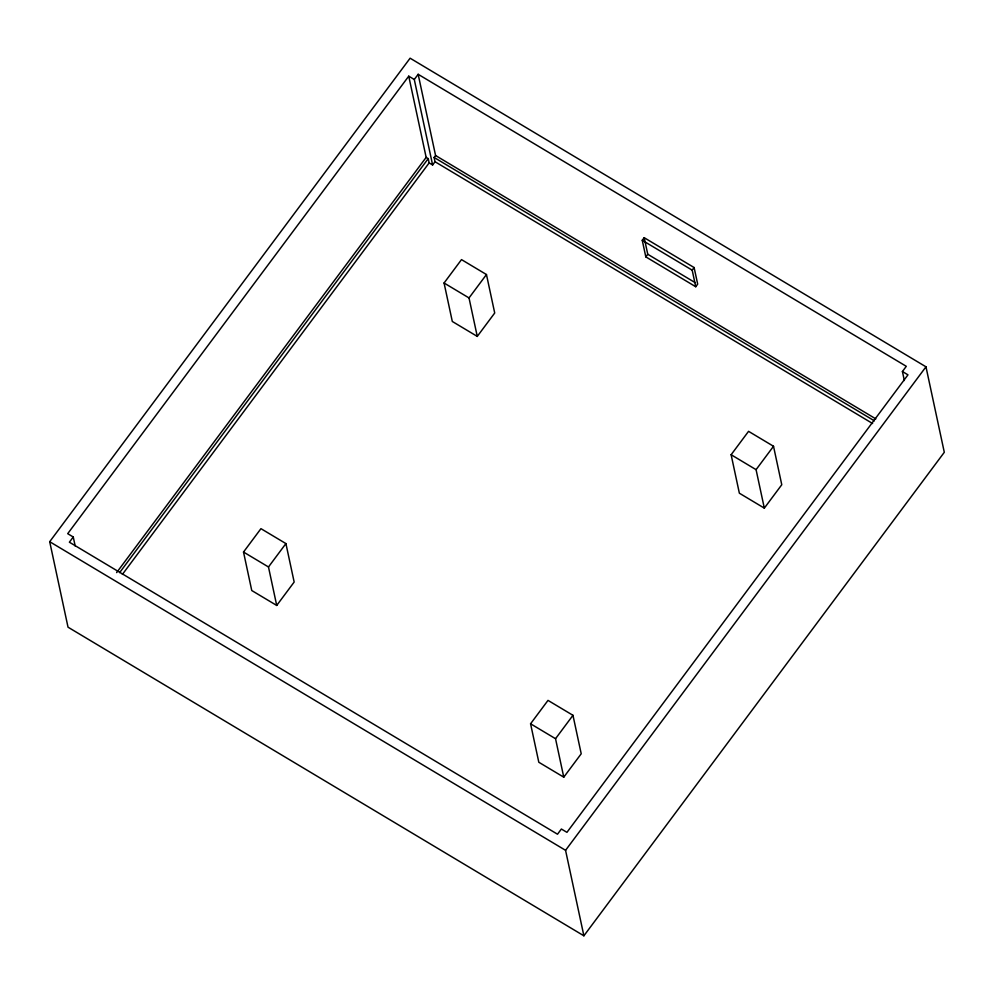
<?xml version="1.0" encoding="UTF-8"?>
<svg xmlns="http://www.w3.org/2000/svg" width="994" height="994" viewBox="0 0 994 994"><rect width="100%" height="100%" fill="white"/><g stroke="black" fill="none" stroke-linecap="round" stroke-linejoin="round"><path stroke-width="1.49" d="M49.7 541.705L410.112 58.199L925.973 366.811L944.3 452.295L583.888 935.801L68.027 627.189L49.7 541.705L565.561 850.317L583.888 935.801M414.287 79.495L418.163 74.301L435.571 155.511L434.117 157.462L435.037 161.736L432.614 164.979L414.287 79.495L408.745 76.178L67.704 533.679L73.258 536.996L75.184 546.004M73.258 536.996L69.381 542.202L557.51 834.214L561.386 829.021L566.94 832.338L907.969 374.837L902.415 371.52L906.292 366.314L418.163 74.301M116.621 572.619L426.153 157.387L408.745 76.178M119.628 572.631L428.228 158.63L426.153 157.387M122.399 574.408L429.147 162.904L428.228 158.63M243.518 552.043L260.95 528.659L285.912 543.581L294.162 582.049L276.717 605.445L251.755 590.523L243.518 552.043L268.479 566.978L276.717 605.445M444.069 283.004L461.502 259.608L486.464 274.543L494.714 313.011L477.269 336.407L452.307 321.472L444.069 283.004L469.019 297.939L477.269 336.407M268.479 566.978L285.912 543.581M469.019 297.939L486.464 274.543M642.261 240.287L644.199 237.69L694.11 267.548L697.676 284.135L695.738 286.732L645.814 256.874L642.261 240.287L692.184 270.157L695.738 286.732M645.814 256.874L647.753 254.265L644.199 237.69M692.184 270.157L694.11 267.548M530.572 723.781L548.005 700.385L572.966 715.307L581.217 753.775L563.772 777.171L538.81 762.249L530.572 723.781L555.534 738.704L563.772 777.171M731.124 454.73L748.557 431.334L773.518 446.269L781.769 484.737L764.324 508.133L739.362 493.198L731.124 454.73L756.074 469.665L764.324 508.133M555.534 738.704L572.966 715.307M756.074 469.665L773.518 446.269M565.561 850.317L925.973 366.811M647.753 254.265L695.042 282.569M435.571 155.511L875.826 418.884M434.117 157.462L874.372 420.835M435.037 161.736L872.62 423.519M429.147 162.904L432.614 164.979M902.415 371.52L904.341 380.516"/></g></svg>
